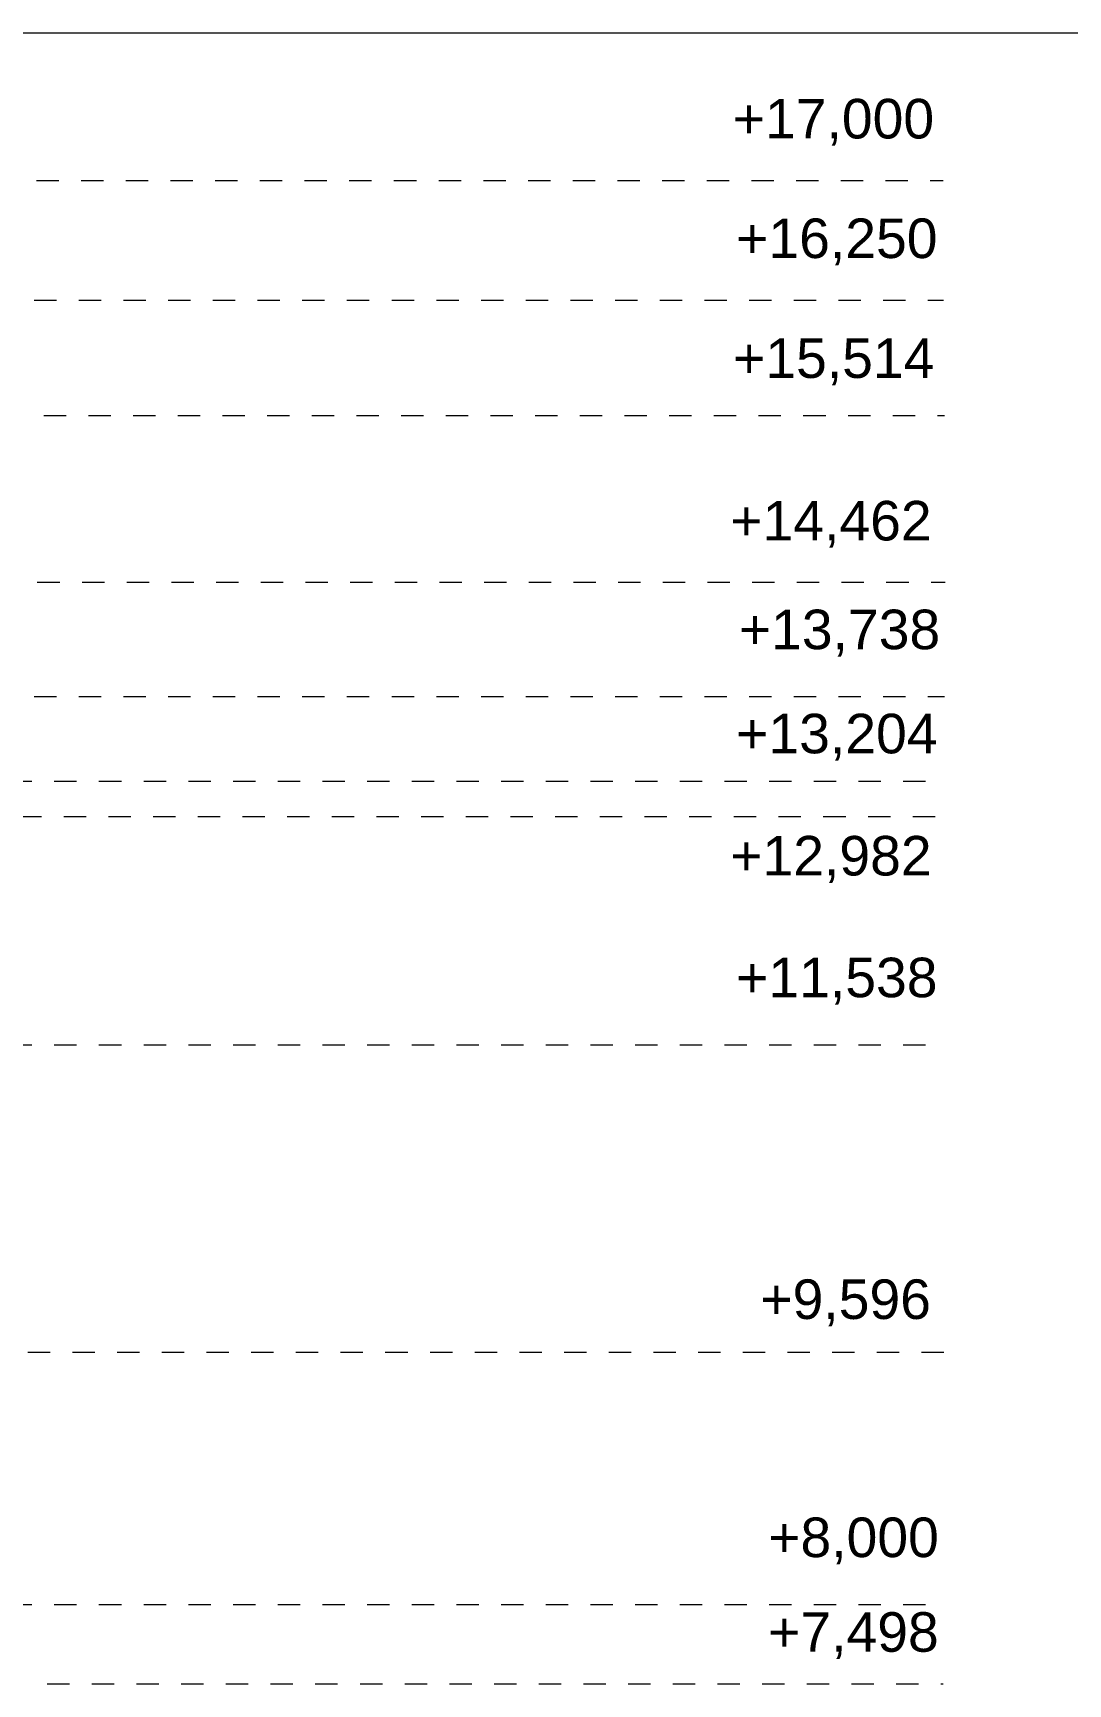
# Model space of a CAD drawing. Header units: millimetres. Extents: x -490789 to -449459, y 209001 to 327650.
# Drawn here: x -470695 to -464159, y 287149 to 297583 of the extents above; entities that cross this region are included whole.
import ezdxf

# ---------------------------------------------------------------- set-up
doc = ezdxf.new("R2010")
doc.units = ezdxf.units.MM
doc.header["$MEASUREMENT"] = 0
doc.linetypes.add('Штриховая', pattern=[282.222223, 141.111112, -141.111112])
for name, color, linetype, lineweight in [('0_Ном_пера__7_Ном_пера__7_Ном_пера__7_Ном_пера__7_Ном_пера__7_Ном_пера__7_Ном_пера__7_Ном_пера__7_Ном_пера__7_Ном_пера__7_Ном_пера__7_Ном_пера__7_Ном_пера__7_Ном_пера__7_Ном_пера__7_Ном._пера__7_Ном._пера__7_Ном._пера__7_Ном._пера__7_Ном._пера__7_Ном._пера__7', 7, 'Continuous', 18), ('11EXPLICACIA_Ном_пера__7_Ном_пера__7_Ном_пера__7_Ном_пера__7_Ном_пера__7_Ном_пера__7_Ном_пера__7_Ном_пера__7_Ном_пера__7_Ном_пера__7_Ном._пера__7_Ном_пера__7_Ном._пера__7_Ном_пера__7_Ном._пера__7_Ном_пера__7_Ном_пера__7_Ном_пера__7_Ном_пера__7_Ном._пера_8_Ном._пера__7', 7, 'Continuous', 18), ('Line 0.25_Ном_пера__7_Ном_пера__7_Ном_пера__7_Ном_пера__7_Ном_пера__7_Ном_пера__7_Ном_пера__7_Ном_пера__7_Ном_пера__7_Ном_пера__7_Ном_пера__7_Ном._пера__7_Ном._пера__7_Ном._пера__7_Ном._пера__7_Ном._пера__102_Ном._пера__102', 102, 'Continuous', 18)]:
    doc.layers.add(name, color=color, linetype=linetype, lineweight=lineweight)
doc.styles.add('СГЕНЕРИР_СТИЛЬ_1', font='')
doc.styles.get('СГЕНЕРИР_СТИЛЬ_1').set_extended_font_data('Arial')

msp = doc.modelspace()

# ---------------------------------------------------------------- linework, layer by layer
at = {"layer": '11EXPLICACIA_Ном_пера__7_Ном_пера__7_Ном_пера__7_Ном_пера__7_Ном_пера__7_Ном_пера__7_Ном_пера__7_Ном_пера__7_Ном_пера__7_Ном_пера__7_Ном._пера__7_Ном_пера__7_Ном._пера__7_Ном_пера__7_Ном._пера__7_Ном_пера__7_Ном_пера__7_Ном_пера__7_Ном_пера__7_Ном._пера_8_Ном._пера__7', "linetype": 'Continuous'}
msp.add_line((-449588.7, 297583.5), (-488788.7, 297583.5), dxfattribs=at)
at = {"layer": 'Line 0.25_Ном_пера__7_Ном_пера__7_Ном_пера__7_Ном_пера__7_Ном_пера__7_Ном_пера__7_Ном_пера__7_Ном_пера__7_Ном_пера__7_Ном_пера__7_Ном_пера__7_Ном._пера__7_Ном._пера__7_Ном._пера__7_Ном._пера__7_Ном._пера__102_Ном._пера__102', "linetype": 'Штриховая'}
for p, q in [((-475189, 296651.2), (-464946.6, 296651.2)), ((-475203.7, 295895.2), (-464945.2, 295895.2)), ((-474861.5, 295165.3), (-464938.9, 295165.3)), ((-475183.9, 294112.9), (-464933.6, 294112.9)), ((-475203.7, 293389.3), (-464939.3, 293389.3)), ((-475076.6, 292855), (-465022.8, 292855)), ((-475017.4, 292632.8), (-464950.4, 292632.8)), ((-475076.6, 291189.6), (-464936.1, 291189.6)), ((-471010.4, 289246.9), (-464934.6, 289246.9)), ((-475076.6, 287651.2), (-464941.9, 287651.2)), ((-470605.9, 287149.2), (-464947.9, 287149.2))]:
    msp.add_line(p, q, dxfattribs=at)

# ---------------------------------------------------------------- texts
at = {"layer": '0_Ном_пера__7_Ном_пера__7_Ном_пера__7_Ном_пера__7_Ном_пера__7_Ном_пера__7_Ном_пера__7_Ном_пера__7_Ном_пера__7_Ном_пера__7_Ном_пера__7_Ном_пера__7_Ном_пера__7_Ном_пера__7_Ном_пера__7_Ном._пера__7_Ном._пера__7_Ном._пера__7_Ном._пера__7_Ном._пера__7_Ном._пера__7', "linetype": 'Continuous', "char_height": 250, "attachment_point": 7, "style": 'СГЕНЕРИР_СТИЛЬ_1'}
for s, insert in [('\\A1;{\\fArial|b0|i0|c204|p38;+17,000}', (-466276.3, 296870.6)), ('\\A1;{\\fArial|b0|i0|c204|p38;+16,250}', (-466254.8, 296114.7)), ('\\A1;{\\fArial|b0|i0|c204|p38;+15,514}', (-466274.4, 295357)), ('\\A1;{\\fArial|b0|i0|c204|p38;+14,462}', (-466291.8, 294329.8)), ('\\A1;{\\fArial|b0|i0|c204|p38;+13,738}', (-466237.8, 293642.7)), ('\\A1;{\\fArial|b0|i0|c204|p38;+13,204}', (-466254.8, 292984.6)), ('\\A1;{\\fArial|b0|i0|c204|p38;+12,982}', (-466292.1, 292212.5)), ('\\A1;{\\fArial|b0|i0|c204|p38;+11,538}', (-466254.8, 291443)), ('\\A1;{\\fArial|b0|i0|c204|p38;+9,596}', (-466102.2, 289409.6)), ('\\A1;{\\fArial|b0|i0|c204|p38;+8,000}', (-466052.3, 287904.5)), ('\\A1;{\\fArial|b0|i0|c204|p38;+7,498}', (-466053, 287306.3))]:
    msp.add_mtext(s, dxfattribs=dict(at, insert=insert))

doc.saveas('drawing.dxf')
